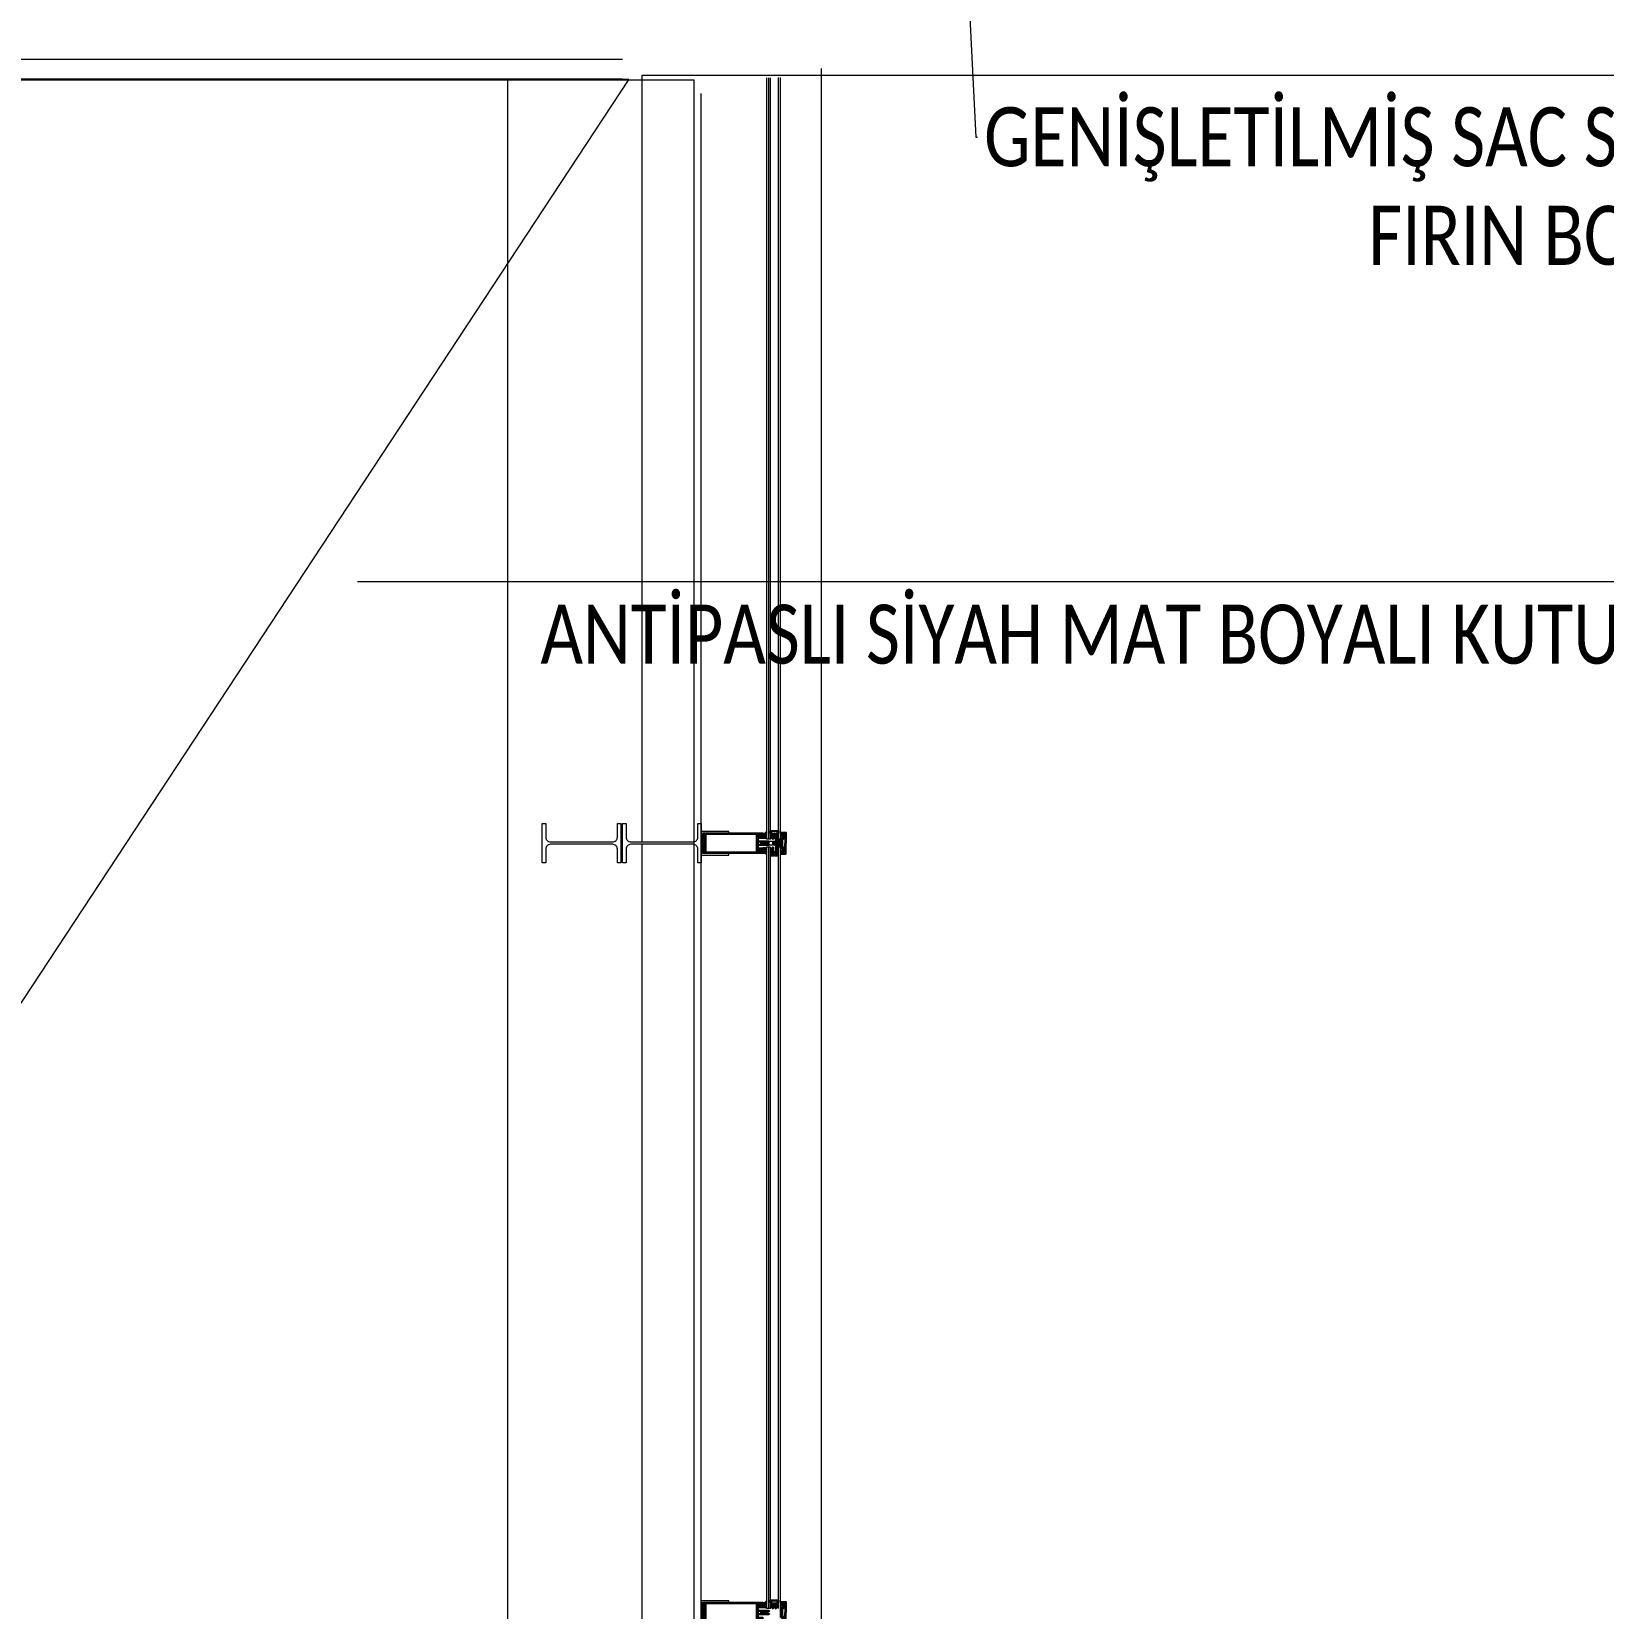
# Model space of a CAD drawing. Header units: millimetres. Extents: x -24 to 530668, y -246875 to -2983.
# Drawn here: x 264637.1 to 265035.9, y -110975.8 to -110575.6 of the extents above; entities that cross this region are included whole.
import ezdxf
from ezdxf import colors
from ezdxf.entities.mleader import LeaderData, LeaderLine
from ezdxf.enums import TextEntityAlignment as Align
from ezdxf.math import Vec2, Vec3

# ---------------------------------------------------------------- set-up
doc = ezdxf.new("R2010")
doc.units = ezdxf.units.MM
doc.layers.get('0').update_dxf_attribs({"lineweight": 20})
for name, color, linetype, lineweight in [('0S-Profile EPDM', 22, 'Continuous', 25), ('0S-Shading EPDM', 25, 'Continuous', 13), ('KP', 167, 'Continuous', 30), ('t_tarama', 253, 'Continuous', 5)]:
    doc.layers.add(name, color=color, linetype=linetype, lineweight=lineweight)
doc.layers.add('a_window_metal_aluminium_section', color=2, linetype='Continuous')
doc.layers.add('yazı', color=11, linetype='Continuous')
doc.styles.add('arial', font='arial.ttf')
doc.styles.add('text2', font='calibri.ttf', dxfattribs={"width": 0.8})
doc.styles.add('txt_tur_1', font='arial.ttf', dxfattribs={"height": 1.5})
doc.styles.add('X_S_COL_01$0$arial', font='arial.ttf')

# ---------------------------------------------------------------- blocks, each defined once
blk = doc.blocks.new('dgriya')
at = {"layer": 'a_window_metal_aluminium_section', "extrusion": (0, 0, -1)}
for p, q in [((-161.7, 4.5), (-161.2, 5)), ((-161.7, 3.5), (-161.7, 4.5)), ((-160.7, 2.5), (-161.7, 3.5)), ((-161.2, 5), (-134.2, 5)), ((-159.8, 2.5), (-160.7, 2.5)), ((-159.5, 2), (-159.8, 2.5)), ((-158.3, 2), (-159.5, 2)), ((-158, 2.5), (-158.3, 2)), ((-157.7, 2), (-158, 2.5)), ((-156.5, 2), (-157.7, 2)), ((-156.2, 2.5), (-156.5, 2)), ((-155.9, 2), (-156.2, 2.5)), ((-154.7, 2), (-155.9, 2)), ((-154.4, 2.5), (-154.7, 2)), ((-154.1, 2), (-154.4, 2.5)), ((-152.9, 2), (-154.1, 2)), ((-152.6, 2.5), (-152.9, 2)), ((-152.3, 2), (-152.6, 2.5)), ((-151.1, 2), (-152.3, 2)), ((-150.8, 2.5), (-151.1, 2)), ((-150.5, 2), (-150.8, 2.5)), ((-149.3, 2), (-150.5, 2)), ((-149, 2.5), (-149.3, 2)), ((-148.7, 2), (-149, 2.5)), ((-147.5, 2), (-148.7, 2)), ((-147.2, 2.5), (-147.5, 2)), ((-146.9, 2), (-147.2, 2.5)), ((-145.8, 2), (-146.9, 2)), ((-145.8, 14.4), (-144.9, 15.3)), ((-145.8, 13.1), (-145.8, 14.4)), ((-145.3, 12.6), (-145.8, 13.1)), ((-143.9, 0.9), (-145.8, 2)), ((-145.7, 23.1), (-145.7, 25)), ((-145.7, 25), (2.8, 25)), ((-144.9, 22.3), (-145.7, 23.1)), ((-133.2, 12.6), (-145.3, 12.6)), ((-144.3, 22.3), (-144.9, 22.3)), ((-144.9, 15.3), (-144.3, 15.3)), ((-141.6, 23.5), (-144.3, 23.5)), ((-144.3, 23.5), (-144.3, 22.3)), ((-144.3, 15.3), (-144.3, 14.1)), ((-144.3, 14.1), (-141.6, 14.1)), ((-143.4, 0), (-143.9, 0.9)), ((-143.9, -0.9), (-143.4, 0)), ((-141.6, 19), (-141.6, 23.5)), ((-141.4, 18.8), (-141.6, 19)), ((-141.6, 18.5), (-141.4, 18.8)), ((-141.6, 14.1), (-141.6, 18.5)), ((-134.2, 5), (-133.2, 5.3)), ((-132.7, 12.1), (-133.2, 12.6)), ((-133.2, 5.3), (-132.7, 6.5)), ((-132.7, 6.5), (-132.7, 12.1)), ((2.8, 25), (3.8, 24.6)), ((3.8, 24.6), (4.3, 23.7)), ((4.3, 23.7), (4.3, -23.5)), ((-161.7, -3.7), (-160.7, -2.5)), ((-161.7, -4.5), (-161.7, -3.7)), ((-161.2, -5), (-161.7, -4.5)), ((-134.2, -5), (-161.2, -5)), ((-160.7, -2.5), (-160.4, -2)), ((-160.4, -2), (-159.2, -2)), ((-159.2, -2), (-158.9, -2.5)), ((-158.9, -2.5), (-158.6, -2)), ((-158.6, -2), (-157.4, -2)), ((-157.4, -2), (-157.1, -2.5)), ((-157.1, -2.5), (-156.8, -2)), ((-156.8, -2), (-155.6, -2)), ((-155.6, -2), (-155.3, -2.5)), ((-155.3, -2.5), (-155, -2)), ((-155, -2), (-153.8, -2)), ((-153.8, -2), (-153.5, -2.5)), ((-153.5, -2.5), (-153.2, -2)), ((-153.2, -2), (-152, -2)), ((-152, -2), (-151.7, -2.5)), ((-151.7, -2.5), (-151.4, -2)), ((-151.4, -2), (-150.2, -2)), ((-150.2, -2), (-149.9, -2.5)), ((-149.9, -2.5), (-149.6, -2)), ((-149.6, -2), (-148.4, -2)), ((-148.4, -2), (-148.1, -2.5)), ((-148.1, -2.5), (-147.8, -2)), ((-147.8, -2), (-145.8, -2)), ((-145.8, -2), (-143.9, -0.9)), ((-145.8, -13.1), (-145.3, -12.6)), ((-145.8, -14.4), (-145.8, -13.1)), ((-145.8, -13.1), (-145.8, -13.1)), ((-144.9, -15.3), (-145.8, -14.4)), ((-145.7, -23.1), (-144.9, -22.3)), ((-145.7, -25), (-145.7, -23.1)), ((2.8, -25), (-145.7, -25)), ((-145.3, -12.6), (-133.2, -12.6)), ((-144.3, -15.3), (-144.9, -15.3)), ((-144.9, -22.3), (-144.3, -22.3)), ((-141.6, -14.1), (-144.3, -14.1)), ((-144.3, -14.1), (-144.3, -15.3)), ((-144.3, -22.3), (-144.3, -23.5)), ((-144.3, -23.5), (-141.6, -23.5)), ((-141.6, -18.5), (-141.6, -14.1)), ((-141.4, -18.8), (-141.6, -18.5)), ((-141.6, -19), (-141.4, -18.8)), ((-141.6, -23.5), (-141.6, -19)), ((-133, -5.6), (-134.2, -5)), ((-133.2, -12.6), (-132.7, -12.1)), ((-132.7, -6.5), (-133, -5.6)), ((-132.7, -12.1), (-132.7, -6.5)), ((3.9, -24.6), (2.8, -25)), ((4.3, -23.5), (3.9, -24.6))]:
    blk.add_line(p, q, dxfattribs=at)
at = {"layer": 'a_window_metal_aluminium_section'}
for p, q in [((-130.4, 22.9), (-130.4, -22.9)), ((0, 22.9), (-130.4, 22.9)), ((-130.4, 22.9), (-130.4, 22.9)), ((0, -22.9), (0, 22.9)), ((-130.4, -22.9), (0, -22.9))]:
    blk.add_line(p, q, dxfattribs=at)
for points in [[(-192.4, 27), (-204.4, 27), (-204.4, 0)], [(-192.4, 25), (-202.4, 25), (-202.4, 0)], [(-192.4, 25), (-192.4, 27)], [(-192.4, -27), (-204.4, -27), (-204.4, 0)], [(-192.4, -25), (-202.4, -25), (-202.4, 0)], [(-192.4, -25), (-192.4, -27)]]:
    blk.add_lwpolyline(points, dxfattribs=at)
for points in [[(-191.5, 23.5), (-191.5, 20.3), (-192.3, 19.5), (-192.9, 19.5), (-192.9, 20.7), (-194.5, 20.7), (-194.7, 20.7), (-194.9, 20.6), (-195.1, 20.5), (-195.2, 20.4), (-195.4, 20.3), (-195.5, 20.1), (-195.5, 19.9), (-195.5, 19.7), (-195.5, 11.3), (-192.9, 11.3), (-192.9, 12.5), (-192.3, 12.5), (-191.5, 11.7), (-191.5, -11.7), (-192.3, -12.5), (-192.9, -12.5), (-192.9, -11.3), (-195.5, -11.3), (-195.5, -19.7), (-195.5, -19.9), (-195.5, -20.1), (-195.4, -20.3), (-195.2, -20.4), (-195.1, -20.5), (-194.9, -20.6), (-194.7, -20.7), (-194.5, -20.7), (-192.9, -20.7), (-192.9, -19.5), (-192.3, -19.5), (-191.5, -20.3), (-191.5, -23.5), (-195.3, -22.5), (-195.4, -22.5), (-195.5, -22.5), (-195.6, -22.5), (-195.7, -22.5), (-195.8, -22.6), (-195.9, -22.7), (-196, -22.8), (-196, -22.9), (-196, -23), (-196.1, -23.1), (-196.1, -23.2), (-196.2, -23.3), (-196.3, -23.4), (-196.4, -23.4), (-196.5, -23.5), (-196.6, -23.5), (-196.7, -23.5), (-196.8, -23.4), (-197, -23.4), (-197.1, -23.3), (-197.2, -23.2), (-197.4, -23.1), (-197.5, -23), (-197.6, -23), (-197.7, -22.9), (-197.8, -22.9), (-197.9, -22.8), (-198, -22.8), (-198.1, -22.7), (-198.3, -22.7), (-198.4, -22.6), (-198.5, -22.6), (-198.6, -22.5), (-198.7, -22.5), (-198.9, -22.4), (-199, -22.3), (-199.1, -22.3), (-199.2, -22.2), (-199.3, -22.2), (-199.4, -22.1), (-199.5, -22.1), (-199.6, -22), (-199.8, -21.9), (-199.9, -21.9), (-200, -21.9), (-200.2, -21.8), (-200.3, -21.7), (-200.5, -21.7), (-200.6, -21.7), (-200.7, -21.6), (-200.8, -21.6), (-200.9, -21.5), (-201, -21.5), (-201.1, -21.5), (-201.2, -21.4), (-201.3, -21.3), (-201.4, -21.2), (-201.4, -21), (-201.4, -20.8), (-201.3, -20.7), (-201.2, -20.6), (-201.1, -20.5), (-200.9, -20.5), (-198, -20.5), (-197.9, -20.5), (-197.7, -20.4), (-197.6, -20.2), (-197.5, -20), (-197.5, -10.8), (-197.5, -10.6), (-197.5, -10.4), (-197.4, -10.2), (-197.2, -10.1), (-197.1, -10), (-196.9, -9.9), (-196.7, -9.8), (-196.5, -9.8), (-195.5, -9.8), (-195.3, -9.8), (-195.2, -9.7), (-195, -9.6), (-194.8, -9.5), (-194.7, -9.4), (-194.6, -9.2), (-194.6, -9), (-194.5, -8.8), (-194.5, -0.3), (-194.4, -0.2), (-194.3, 0), (-194.4, 0.2), (-194.5, 0.2), (-194.5, 8.8), (-194.6, 9), (-194.6, 9.2), (-194.7, 9.4), (-194.8, 9.5), (-195, 9.6), (-195.2, 9.7), (-195.3, 9.8), (-195.5, 9.8), (-196.5, 9.8), (-196.7, 9.8), (-196.9, 9.9), (-197.1, 10), (-197.2, 10.1), (-197.4, 10.2), (-197.5, 10.4), (-197.5, 10.6), (-197.5, 10.8), (-197.5, 20), (-197.6, 20.2), (-197.7, 20.4), (-197.9, 20.5), (-198, 20.5), (-200.9, 20.5), (-201.1, 20.5), (-201.2, 20.6), (-201.3, 20.7), (-201.4, 20.8), (-201.4, 21), (-201.4, 21.2), (-201.3, 21.3), (-201.2, 21.4), (-201.1, 21.5), (-201, 21.5), (-200.8, 21.6), (-200.7, 21.6), (-200.6, 21.7), (-200.5, 21.7), (-200.3, 21.7), (-200.2, 21.8), (-200.1, 21.8), (-200, 21.9), (-199.9, 21.9), (-199.8, 21.9), (-199.7, 22), (-199.6, 22), (-199.4, 22.1), (-199.2, 22.2), (-199, 22.3), (-198.9, 22.4), (-198.8, 22.4), (-198.6, 22.5), (-198.5, 22.6), (-198.4, 22.6), (-198.3, 22.7), (-198.1, 22.7), (-198, 22.8), (-197.9, 22.8), (-197.8, 22.9), (-197.6, 23), (-197.5, 23), (-197.4, 23.1), (-197.3, 23.2), (-197.2, 23.2), (-197.1, 23.3), (-197, 23.3), (-197, 23.4), (-196.8, 23.4), (-196.7, 23.5), (-196.6, 23.5), (-196.5, 23.4), (-196.3, 23.4), (-196.2, 23.3), (-196.1, 23.2), (-196.1, 23.1), (-196, 23), (-196, 22.9), (-196, 22.8), (-195.9, 22.7), (-195.8, 22.6), (-195.7, 22.5), (-195.5, 22.5), (-195.4, 22.5), (-195.3, 22.5), (-191.5, 23.5)], [(-133.2, -3.2), (-132.7, -2.7), (-132.7, 2.7), (-133.2, 3.2), (-140.6, 3.2), (-141.1, 2.7), (-141.1, -2.7), (-140.6, -3.2), (-133.2, -3.2)], [(-138.4, 14.1), (-132.7, 14.1), (-132.7, 18.5), (-132.5, 18.8), (-132.7, 19), (-132.7, 23.5), (-138.4, 23.5), (-138.4, 22.3), (-139, 22.3), (-139.6, 23), (-140.2, 23.1), (-140.5, 22.6), (-140.3, 22.2), (-139.3, 21.2), (-139, 20.5), (-139, 17.1), (-139.3, 16.4), (-140.3, 15.4), (-140.5, 15), (-140.2, 14.5), (-139.6, 14.7), (-139, 15.3), (-138.4, 15.3), (-138.4, 14.1)], [(-138.4, -23.5), (-132.7, -23.5), (-132.7, -19), (-132.5, -18.8), (-132.7, -18.5), (-132.7, -14.1), (-138.4, -14.1), (-138.4, -15.3), (-139, -15.3), (-139.6, -14.7), (-140.2, -14.5), (-140.5, -15), (-140.3, -15.3), (-139.3, -16.4), (-139, -17.1), (-139, -20.5), (-139.3, -21.2), (-140.3, -22.2), (-140.5, -22.6), (-140.2, -23.1), (-139.6, -23), (-139, -22.3), (-138.4, -22.3), (-138.4, -23.5)]]:
    blk.add_lwpolyline(points, close=True, dxfattribs=at)
blk = doc.blocks.new('Gasket 244947')
at = {"layer": '0S-Shading EPDM'}
h = blk.add_hatch(dxfattribs=at)
h.set_pattern_fill('ANSI37', color=256, scale=0.625, angle=90, style=0)
h.paths.add_polyline_path([(7.8, 0), (4.57, 0), (4.1, 0.5), (4.1, 1.58), (4.57, 2), (7.83, 2), (8.3, 1.58), (8.3, 0.5)], flags=16)
h.paths.add_polyline_path([(7.4, -4.5), (5, -4.5), (4, -3.5), (4, -2.5), (5, -1.5), (7.4, -1.5), (8.4, -2.5), (8.4, -3.5)], flags=16)
h.paths.add_polyline_path([(0.91, -7.87), (2.9, -7.87), (3.99, -7.9), (5.07, -8.01), (6.14, -8.2), (7.19, -8.45), (8.3, -8.65), (9.42, -8.78), (12.23, -8.8), (12.9, -8.4), (12.91, -8.21), (12.46, -7.82), (11.61, -7.83), (10.44, -7.8), (9.24, -7.74), (8.44, -7.65), (8.12, -7.41), (8.1, -7.23), (8.45, -6.86), (11.4, -7.01), (12.4, -6.05), (12.4, 0), (10.39, 0), (9.83, -0.15), (9.49, 0.08), (9.49, 1.7), (9.96, 1.98), (10.11, 2.19), (10, 2.47), (8.62, 3.61), (7.17, 3.1), (5.24, 3.1), (3.78, 3.61), (2.4, 2.47), (2.29, 2.19), (2.44, 1.98), (2.91, 1.7), (2.91, 0.08), (2.57, -0.15), (2.02, 0), (0, 0), (0, -5.98), (-0.26, -6.64), (-0.75, -7.11), (-1.28, -7.54), (-1.86, -7.9), (-2.46, -8.21), (-3.01, -8.46), (-3.07, -8.63), (-3.01, -8.79), (-2.85, -8.87), (-1.55, -8.62), (0.07, -8.05)])
at = {"layer": '0S-Profile EPDM'}
blk.add_lwpolyline([(0.91, -7.87), (2.9, -7.87), (3.99, -7.9), (5.07, -8.01), (6.14, -8.2), (7.19, -8.45), (8.3, -8.65), (9.42, -8.78), (12.23, -8.8), (12.9, -8.4), (12.91, -8.21), (12.46, -7.82), (11.61, -7.83), (10.44, -7.8), (9.24, -7.74), (8.44, -7.65), (8.12, -7.41), (8.1, -7.23), (8.45, -6.86), (11.4, -7.01), (12.4, -6.05), (12.4, 0), (10.39, 0), (9.83, -0.15), (9.49, 0.08), (9.49, 1.7), (9.96, 1.98), (10.11, 2.19), (10, 2.47), (8.62, 3.61), (7.17, 3.1), (5.24, 3.1), (3.78, 3.61), (2.4, 2.47), (2.29, 2.19), (2.44, 1.98), (2.91, 1.7), (2.91, 0.08), (2.57, -0.15), (2.02, 0), (0, 0), (0, -5.98), (-0.26, -6.64), (-0.75, -7.11), (-1.28, -7.54), (-1.86, -7.9), (-2.46, -8.21), (-3.01, -8.46), (-3.07, -8.63), (-3.01, -8.79), (-2.85, -8.87), (-1.55, -8.62), (0.07, -8.05), (0.91, -7.87)], close=True, dxfattribs=at)
at = {"layer": '0S-Profile EPDM', "extrusion": (0, 0, -1)}
for points in [[(-7.8, 0), (-4.57, 0), (-4.1, 0.5), (-4.1, 1.58), (-4.57, 2), (-7.83, 2), (-8.3, 1.58), (-8.3, 0.5), (-7.8, 0)], [(-7.4, -4.5), (-5, -4.5), (-4, -3.5), (-4, -2.5), (-5, -1.5), (-7.4, -1.5), (-8.4, -2.5), (-8.4, -3.5), (-7.4, -4.5)]]:
    blk.add_lwpolyline(points, close=True, dxfattribs=at)
blk = doc.blocks.new('_244947')
at = {"layer": '0S-Profile EPDM'}
blk.add_blockref('Gasket 244947', (0, 0), dxfattribs=at)
blk = doc.blocks.new('326320')
at = {"layer": '0S-Profile EPDM'}
for points in [[(8.4, 13.6), (8.4, 17.7), (6.8, 19.3), (4.6, 19.3), (4.5, 19.2), (4.4, 19.3), (3.3, 19.3), (3.3, 19.2), (3.2, 19.3), (2.2, 19.3), (2.1, 19.2), (2, 19.3), (0, 19.3), (0, 15.8), (0.1, 15.7), (0, 15.6), (0, 14.8), (0.1, 14.7), (0, 14.6), (0, 13.8), (0.1, 13.7), (0, 13.6), (0, 12.8), (0.1, 12.7), (0, 12.6), (0, 11.8), (0.1, 11.7), (0, 11.6), (0, 10.4), (1.2, 9.9), (1.2, 9.4), (0, 8.9), (0, 7.7), (0.1, 7.6), (0, 7.6), (0, 6.7), (0.1, 6.6), (0, 6.6), (0, 5.7), (0.1, 5.6), (0, 5.6), (0, 4.7), (0.1, 4.6), (0, 4.6), (0, 3.7), (0.1, 3.6), (0, 3.5), (0, 0), (2, 0), (2.1, 0.1), (2.2, 0), (3.2, 0), (3.3, 0.1), (3.3, 0), (4.4, 0), (4.5, 0.1), (4.6, 0), (6.8, 0), (8.4, 1.6), (8.4, 5.7), (20.8, 5.7), (20.8, 6.3), (20.3, 6.8), (9.1, 6.8), (8.6, 7.3), (8.6, 12), (9.1, 12.5), (20.3, 12.5), (20.8, 13), (20.8, 13.6)], [(7, 16.8), (7, 2.5), (6, 1.5), (1.4, 1.5), (1.4, 17.8), (6, 17.8), (7, 16.9)]]:
    blk.add_lwpolyline(points, close=True, dxfattribs=at)
blk = doc.blocks.new('Gasket 242524')
at = {"layer": '0S-Shading EPDM'}
h = blk.add_hatch(dxfattribs=at)
h.set_pattern_fill('ANSI37', color=256, scale=0.625, angle=90, style=0)
h.paths.add_polyline_path([(-2.737134, 5.300517), (-2.87946, 5.056922), (-3.000123, 4.801901), (-3.098214, 4.537377), (-3.172994, 4.265342), (-3.223901, 3.987847), (-3.250549, 3.706982), (-3.252739, 3.424864), (-3.230453, 3.14362), (-3.18386, 2.865368), (-3.113311, 2.592205), (-3.019338, 2.32619), (-2.902648, 2.069327), (-2.76412, 1.823552), (-2.6048, 1.590717), (-2.556662, 1.520493), (-2.514672, 1.446428), (-2.479134, 1.36906), (-2.450306, 1.288949), (-2.428397, 1.206677), (-2.413566, 1.122839), (-2.405919, 1.038044), (-2.405514, 0.952905), (-2.412352, 0.86804), (-2.426384, 0.784065), (-2.447508, 0.701588), (-2.475572, 0.621206), (-2.510371, 0.543503), (-2.551654, 0.469042), (-2.599121, 0.398362), (-2.652428, 0.331976), (-2.711189, 0.270365), (-2.774978, 0.213975), (-2.843332, 0.163216), (-2.915756, 0.118456), (-2.991725, 0.080018), (-3.070688, 0.048182), (-3.152073, 0.023177), (-3.235291, 0.005187), (-3.319736, -0.00566), (-3.404799, -0.009285), (-4.813239, -0.009285), (-4.890818, -0.012298), (-4.96793, -0.021322), (-5.04411, -0.0363), (-5.118898, -0.057143), (-5.191843, -0.083726), (-8.888317, -1.595786), (-8.966648, -1.631845), (-9.041582, -1.674518), (-9.11256, -1.723489), (-9.179056, -1.778392), (-9.240574, -1.83882), (-9.296658, -1.904323), (-9.34689, -1.974415), (-9.390896, -2.048574), (-9.42835, -2.126248), (-9.458972, -2.20686), (-9.482536, -2.289811), (-9.498866, -2.374483), (-9.50784, -2.460247), (-9.509392, -2.546466), (-9.50351, -2.632498), (-9.490239, -2.717703), (-9.469675, -2.801448), (-9.441974, -2.88311), (-9.40734, -2.962082), (-9.366031, -3.037776), (-9.318354, -3.10963), (-9.264664, -3.17711), (-9.205361, -3.239713), (-9.140884, -3.296974), (-9.071714, -3.348467), (-8.998365, -3.393809), (-8.921382, -3.432664), (-8.841338, -3.464742), (-8.758827, -3.489805), (-5.875279, -4.103828), (-2.950409, -4.473981), (-0.004806, -4.597656), (2.940798, -4.473985), (5.865668, -4.103838), (8.749217, -3.489819), (8.831728, -3.464756), (8.911773, -3.432678), (8.988756, -3.393823), (9.062106, -3.34848), (9.131277, -3.296986), (9.195754, -3.239725), (9.255058, -3.177121), (9.308748, -3.109641), (9.356425, -3.037787), (9.397735, -2.962092), (9.432369, -2.88312), (9.460071, -2.801457), (9.480634, -2.717711), (9.493906, -2.632505), (9.499788, -2.546473), (9.498236, -2.460254), (9.489261, -2.374489), (9.472932, -2.289816), (9.449368, -2.206865), (9.418745, -2.126252), (9.381291, -2.048577), (9.337284, -1.974418), (9.287052, -1.904326), (9.230968, -1.838822), (9.169449, -1.778393), (9.102953, -1.72349), (9.031974, -1.674519), (8.95704, -1.631845), (8.878708, -1.595786), (5.182234, -0.083726), (5.109288, -0.057143), (5.034501, -0.0363), (4.958321, -0.021322), (4.881209, -0.012298), (4.80363, -0.009285), (3.39519, -0.009285), (3.310127, -0.00566), (3.225681, 0.005187), (3.142464, 0.023177), (3.061079, 0.048182), (2.982116, 0.080018), (2.906147, 0.118456), (2.833723, 0.163216), (2.765369, 0.213975), (2.70158, 0.270365), (2.642819, 0.331976), (2.589512, 0.398362), (2.542045, 0.469042), (2.500762, 0.543503), (2.465963, 0.621206), (2.437899, 0.701588), (2.416775, 0.784065), (2.402743, 0.86804), (2.395905, 0.952905), (2.39631, 1.038044), (2.403957, 1.122839), (2.418788, 1.206677), (2.440697, 1.288949), (2.469525, 1.36906), (2.505063, 1.446428), (2.547053, 1.520493), (2.595191, 1.590717), (2.754511, 1.823552), (2.893039, 2.069327), (3.009729, 2.32619), (3.103702, 2.592205), (3.174251, 2.865368), (3.220844, 3.14362), (3.24313, 3.424864), (3.24094, 3.706982), (3.214292, 3.987847), (3.163385, 4.265342), (3.088605, 4.537377), (2.990514, 4.801901), (2.869851, 5.056922), (2.727525, 5.300517), (2.56461, 5.530851), (2.382333, 5.746188), (2.182067, 5.944906), (1.965322, 6.125506), (1.73373, 6.286629), (1.489038, 6.427059), (1.233088, 6.545739), (0.967811, 6.641774), (0.695204, 6.714442), (0.417322, 6.763193), (0.136258, 6.78766), (-0.145868, 6.78766), (-0.426931, 6.763193), (-0.704813, 6.714442), (-0.97742, 6.641774), (-1.242697, 6.545739), (-1.498647, 6.427059), (-1.743339, 6.286629), (-1.974931, 6.125506), (-2.191676, 5.944906), (-2.391942, 5.746188), (-2.574219, 5.530851)])
at = {"layer": '0S-Profile EPDM'}
blk.add_lwpolyline([(-2.737134, 5.300517), (-2.87946, 5.056922), (-3.000123, 4.801901), (-3.098214, 4.537377), (-3.172994, 4.265342), (-3.223901, 3.987847), (-3.250549, 3.706982), (-3.252739, 3.424864), (-3.230453, 3.14362), (-3.18386, 2.865368), (-3.113311, 2.592205), (-3.019338, 2.32619), (-2.902648, 2.069327), (-2.76412, 1.823552), (-2.6048, 1.590717), (-2.556662, 1.520493), (-2.514672, 1.446428), (-2.479134, 1.36906), (-2.450306, 1.288949), (-2.428397, 1.206677), (-2.413566, 1.122839), (-2.405919, 1.038044), (-2.405514, 0.952905), (-2.412352, 0.86804), (-2.426384, 0.784065), (-2.447508, 0.701588), (-2.475572, 0.621206), (-2.510371, 0.543503), (-2.551654, 0.469042), (-2.599121, 0.398362), (-2.652428, 0.331976), (-2.711189, 0.270365), (-2.774978, 0.213975), (-2.843332, 0.163216), (-2.915756, 0.118456), (-2.991725, 0.080018), (-3.070688, 0.048182), (-3.152073, 0.023177), (-3.235291, 0.005187), (-3.319736, -0.00566), (-3.404799, -0.009285), (-4.813239, -0.009285), (-4.890818, -0.012298), (-4.96793, -0.021322), (-5.04411, -0.0363), (-5.118898, -0.057143), (-5.191843, -0.083726), (-8.888317, -1.595786), (-8.966648, -1.631845), (-9.041582, -1.674518), (-9.11256, -1.723489), (-9.179056, -1.778392), (-9.240574, -1.83882), (-9.296658, -1.904323), (-9.34689, -1.974415), (-9.390896, -2.048574), (-9.42835, -2.126248), (-9.458972, -2.20686), (-9.482536, -2.289811), (-9.498866, -2.374483), (-9.50784, -2.460247), (-9.509392, -2.546466), (-9.50351, -2.632498), (-9.490239, -2.717703), (-9.469675, -2.801448), (-9.441974, -2.88311), (-9.40734, -2.962082), (-9.366031, -3.037776), (-9.318354, -3.10963), (-9.264664, -3.17711), (-9.205361, -3.239713), (-9.140884, -3.296974), (-9.071714, -3.348467), (-8.998365, -3.393809), (-8.921382, -3.432664), (-8.841338, -3.464742), (-8.758827, -3.489805), (-5.875279, -4.103828), (-2.950409, -4.473981), (-0.004806, -4.597656), (2.940798, -4.473985), (5.865668, -4.103838), (8.749217, -3.489819), (8.831728, -3.464756), (8.911773, -3.432678), (8.988756, -3.393823), (9.062106, -3.34848), (9.131277, -3.296986), (9.195754, -3.239725), (9.255058, -3.177121), (9.308748, -3.109641), (9.356425, -3.037787), (9.397735, -2.962092), (9.432369, -2.88312), (9.460071, -2.801457), (9.480634, -2.717711), (9.493906, -2.632505), (9.499788, -2.546473), (9.498236, -2.460254), (9.489261, -2.374489), (9.472932, -2.289816), (9.449368, -2.206865), (9.418745, -2.126252), (9.381291, -2.048577), (9.337284, -1.974418), (9.287052, -1.904326), (9.230968, -1.838822), (9.169449, -1.778393), (9.102953, -1.72349), (9.031974, -1.674519), (8.95704, -1.631845), (8.878708, -1.595786), (5.182234, -0.083726), (5.109288, -0.057143), (5.034501, -0.0363), (4.958321, -0.021322), (4.881209, -0.012298), (4.80363, -0.009285), (3.39519, -0.009285), (3.310127, -0.00566), (3.225681, 0.005187), (3.142464, 0.023177), (3.061079, 0.048182), (2.982116, 0.080018), (2.906147, 0.118456), (2.833723, 0.163216), (2.765369, 0.213975), (2.70158, 0.270365), (2.642819, 0.331976), (2.589512, 0.398362), (2.542045, 0.469042), (2.500762, 0.543503), (2.465963, 0.621206), (2.437899, 0.701588), (2.416775, 0.784065), (2.402743, 0.86804), (2.395905, 0.952905), (2.39631, 1.038044), (2.403957, 1.122839), (2.418788, 1.206677), (2.440697, 1.288949), (2.469525, 1.36906), (2.505063, 1.446428), (2.547053, 1.520493), (2.595191, 1.590717), (2.754511, 1.823552), (2.893039, 2.069327), (3.009729, 2.32619), (3.103702, 2.592205), (3.174251, 2.865368), (3.220844, 3.14362), (3.24313, 3.424864), (3.24094, 3.706982), (3.214292, 3.987847), (3.163385, 4.265342), (3.088605, 4.537377), (2.990514, 4.801901), (2.869851, 5.056922), (2.727525, 5.300517), (2.56461, 5.530851), (2.382333, 5.746188), (2.182067, 5.944906), (1.965322, 6.125506), (1.73373, 6.286629), (1.489038, 6.427059), (1.233088, 6.545739), (0.967811, 6.641774), (0.695204, 6.714442), (0.417322, 6.763193), (0.136258, 6.78766), (-0.145868, 6.78766), (-0.426931, 6.763193), (-0.704813, 6.714442), (-0.97742, 6.641774), (-1.242697, 6.545739), (-1.498647, 6.427059), (-1.743339, 6.286629), (-1.974931, 6.125506), (-2.191676, 5.944906), (-2.391942, 5.746188), (-2.574219, 5.530851), (-2.737134, 5.300517)], close=True, dxfattribs=at)
blk = doc.blocks.new('_242524')
at = {"layer": '0S-Profile EPDM'}
blk.add_blockref('Gasket 242524', (0, 0), dxfattribs=at)
blk = doc.blocks.new('COLUMN-GZL6')
at = {"color": 0, "linetype": 'ByBlock', "lineweight": -2}
blk.add_lwpolyline([(50, 0), (50, -9), (15, -9, 0.414214), (3, -21), (3, -179, 0.414214), (15, -191), (50, -191), (50, -200), (-50, -200), (-50, -191), (-15, -191, 0.414214), (-3, -179), (-3, -21, 0.414214), (-15, -9), (-50, -9), (-50, 0)], format="xyb", close=True, dxfattribs=at)
at = {"style": 'arial', "flags": 9}
for tag in ['DATA', 'PROMPTS']:
    blk.add_attdef(tag, (0, 0), '', height=3, dxfattribs=at)
blk = doc.blocks.new('X_S_COL_01$0$COLUMN-GZL6')
at = {"color": 0, "linetype": 'ByBlock', "lineweight": -2}
blk.add_lwpolyline([(50, 0), (50, -9), (15, -9, 0.414214), (3, -21), (3, -179, 0.414214), (15, -191), (50, -191), (50, -200), (-50, -200), (-50, -191), (-15, -191, 0.414214), (-3, -179), (-3, -21, 0.414214), (-15, -9), (-50, -9), (-50, 0)], format="xyb", close=True, dxfattribs=at)
at = {"style": 'X_S_COL_01$0$arial', "flags": 9}
for tag in ['DATA', 'PROMPTS']:
    blk.add_attdef(tag, (0, 0), '', height=3, dxfattribs=at)
blk = doc.blocks.new('SKDF')
at = {"layer": 't_tarama'}
for p, q in [((259408.9, -111752.04, -211.08), (259408.9, -110772, -211.08)), ((258981.94, -110774.68, -0.01), (259360.06, -110774.68, -0.01)), ((259360.06, -110774.68, -0.01), (258981.94, -111349.22, -0.01)), ((259363.45, -110773.63, -0.01), (259646.91, -110773.63, -0.01)), ((259394.97, -110774.37, -0.01), (259394.97, -110967.5, -0.01)), ((259395.47, -110774.37, -0.01), (259395.47, -110967.5, -0.01)), ((259395.97, -110967.5, -0.01), (259395.97, -110774.37, -0.01)), ((259397.97, -110774.27, -0.01), (259397.97, -110967.52, -0.01)), ((259398.57, -110967.52, -0.01), (259398.57, -110774.27, -0.01)), ((259395.97, -110967.52, -0.01), (259394.97, -110967.52, -0.01)), ((259398.57, -110967.53, -0.01), (259397.97, -110967.53, -0.01)), ((259398.57, -110967.53, -0.01), (259397.97, -110967.53, -0.01)), ((259394.97, -110969.57, -0.01), (259394.97, -111162.7, -0.01)), ((259395.97, -110969.57, -0.01), (259394.97, -110969.57, -0.01)), ((259395.47, -110969.57, -0.01), (259395.47, -111162.7, -0.01)), ((259395.97, -111162.7, -0.01), (259395.97, -110969.57, -0.01)), ((259397.97, -110969.47, -0.01), (259397.97, -111162.72, -0.01)), ((259398.57, -110969.55, -0.01), (259397.97, -110969.55, -0.01)), ((259398.57, -111162.72, -0.01), (259398.57, -110969.47, -0.01)), ((259395.97, -111162.72, -0.01), (259394.97, -111162.72, -0.01))]:
    blk.add_line(p, q, dxfattribs=at)
at = {"layer": 't_tarama', "elevation": -0.01}
for points in [[(259358.45, -110769.68), (258981.94, -110769.68)], [(259358.45, -110774.68), (258981.94, -110774.68)], [(258981.94, -110774.81), (259376.56, -110774.81), (259376.56, -111617.36), (258981.94, -111617.36)], [(259329.26, -110774.68), (259329.26, -111617.36)], [(259363.45, -110968.23), (259363.45, -110773.63)], [(259378.45, -111744.35), (259378.45, -110778.33)], [(259363.45, -111358.65), (259363.45, -110968.83)]]:
    blk.add_lwpolyline(points, dxfattribs=at)
for points in [[(259385.45, -110965.55), (259378.45, -110965.55), (259378.45, -110971.55), (259385.45, -110971.55), (259385.45, -110971.15), (259378.85, -110971.15), (259378.85, -110965.95), (259385.45, -110965.95)], [(259395.56, -110968.42), (259395.47, -110968.41), (259395.29, -110968.4), (259395.11, -110968.4), (259394.93, -110968.4), (259394.79, -110968.41), (259394.73, -110968.43), (259394.61, -110968.5), (259394.58, -110968.54), (259394.61, -110968.58), (259394.73, -110968.65), (259394.79, -110968.67), (259394.93, -110968.68), (259395.11, -110968.69), (259395.29, -110968.68), (259395.47, -110968.67), (259395.56, -110968.66), (259395.66, -110968.54), (259395.56, -110968.42)], [(259395.56, -110968.66), (259395.47, -110968.67), (259395.29, -110968.68), (259395.11, -110968.69), (259394.93, -110968.68), (259394.79, -110968.67), (259394.73, -110968.65), (259394.61, -110968.58), (259394.58, -110968.54), (259394.61, -110968.5), (259394.73, -110968.43), (259394.79, -110968.41), (259394.93, -110968.4), (259395.11, -110968.4), (259395.29, -110968.4), (259395.47, -110968.41), (259395.56, -110968.42), (259395.66, -110968.54), (259395.56, -110968.66)], [(259385.45, -111160.75), (259378.45, -111160.75), (259378.45, -111166.75), (259385.45, -111166.75), (259385.45, -111166.35), (259378.85, -111166.35), (259378.85, -111161.15), (259385.45, -111161.15)]]:
    blk.add_lwpolyline(points, close=True, dxfattribs=at)
at = {"layer": 't_tarama', "extrusion": (0, 0, -1), "elevation": 0.01}
blk.add_lwpolyline([(-259395.66, -110968.04), (-259396.28, -110968.04), (-259396.36, -110968.06), (-259396.59, -110968.17), (-259396.62, -110968.17), (-259396.64, -110968.14), (-259396.63, -110968.07), (-259396.64, -110968.05), (-259396.66, -110968.04), (-259397.23, -110968.04), (-259397.33, -110968.14), (-259397.3, -110968.25), (-259397.19, -110968.28), (-259397.19, -110968.2), (-259397.16, -110968.17), (-259396.87, -110968.17), (-259396.8, -110968.2), (-259396.49, -110968.51), (-259396.48, -110968.54), (-259396.49, -110968.58), (-259396.8, -110968.88), (-259396.87, -110968.91), (-259397.16, -110968.91), (-259397.19, -110968.88), (-259397.19, -110968.81), (-259397.3, -110968.84), (-259397.33, -110968.91), (-259397.3, -110969.01), (-259397.23, -110969.04), (-259396.66, -110969.04), (-259396.64, -110969.03), (-259396.63, -110969.01), (-259396.64, -110968.94), (-259396.62, -110968.92), (-259396.59, -110968.91), (-259396.36, -110969.02), (-259396.28, -110969.04), (-259395.66, -110969.04), (-259395.66, -110968.87), (-259395.6, -110968.76), (-259395.47, -110968.74), (-259395.29, -110968.74), (-259395.12, -110968.75), (-259395.04, -110968.75), (-259395.01, -110968.78), (-259394.98, -110968.74), (-259394.94, -110968.74), (-259394.76, -110968.74), (-259394.71, -110968.73), (-259394.65, -110968.71), (-259394.51, -110968.63), (-259394.46, -110968.54), (-259394.51, -110968.46), (-259394.65, -110968.37), (-259394.71, -110968.35), (-259394.76, -110968.35), (-259394.94, -110968.34), (-259394.98, -110968.34), (-259395.01, -110968.31), (-259395.04, -110968.34), (-259395.12, -110968.34), (-259395.29, -110968.34), (-259395.47, -110968.35), (-259395.61, -110968.31), (-259395.66, -110968.22), (-259395.66, -110968.04)], close=True, dxfattribs=at)
at = {"layer": 't_tarama'}
for centre, radius, start, end in [((259396.26, -110967.07, -0.01), 0.675, 64.029, 115.7825), ((259396.26, -110967.07, -0.01), 0.675, 64.029, 115.7825), ((259396.26, -110967.18, -0.01), 0.675, 64.029, 115.7825), ((259396.26, -110967.18, -0.01), 0.675, 64.029, 115.7825), ((259396.26, -110967.29, -0.01), 0.675, 64.029, 115.7825), ((259396.26, -110967.29, -0.01), 0.675, 64.029, 115.7825), ((259396.26, -110967.4, -0.01), 0.675, 64.029, 115.7825), ((259396.26, -110967.4, -0.01), 0.675, 64.029, 115.7825), ((259396.26, -110967.51, -0.01), 0.675, 64.029, 115.7825), ((259396.26, -110967.51, -0.01), 0.675, 64.029, 115.7825), ((259396.26, -110967.62, -0.01), 0.675, 64.029, 115.7825), ((259396.26, -110967.62, -0.01), 0.675, 64.029, 115.7825), ((259396.26, -110967.73, -0.01), 0.675, 64.029, 115.7825), ((259396.26, -110967.73, -0.01), 0.675, 64.029, 115.7825), ((259396.26, -110967.84, -0.01), 0.675, 64.029, 115.7825), ((259396.26, -110967.84, -0.01), 0.675, 64.029, 115.7825), ((259396.26, -110967.95, -0.01), 0.675, 64.029, 115.7825), ((259396.26, -110968.06, -0.01), 0.675, 64.029, 115.7825), ((259397.65, -110967.07, -0.01), 0.675, 62.0848, 115.971), ((259397.65, -110967.07, -0.01), 0.675, 62.0848, 115.971), ((259397.65, -110967.18, -0.01), 0.675, 62.0848, 115.971), ((259397.65, -110967.18, -0.01), 0.675, 62.0848, 115.971), ((259397.65, -110967.29, -0.01), 0.675, 62.0848, 115.971), ((259397.65, -110967.29, -0.01), 0.675, 62.0848, 115.971), ((259397.65, -110967.4, -0.01), 0.675, 62.0848, 115.971), ((259397.65, -110967.4, -0.01), 0.675, 62.0848, 115.971), ((259397.65, -110967.51, -0.01), 0.675, 62.0848, 115.971), ((259397.65, -110967.51, -0.01), 0.675, 62.0848, 115.971), ((259397.65, -110967.62, -0.01), 0.675, 62.0848, 115.971), ((259397.65, -110967.62, -0.01), 0.675, 62.0848, 115.971), ((259397.65, -110967.73, -0.01), 0.675, 62.0848, 115.971), ((259397.65, -110967.73, -0.01), 0.675, 62.0848, 115.971), ((259397.65, -110967.84, -0.01), 0.675, 62.0848, 115.971), ((259397.65, -110967.84, -0.01), 0.675, 62.0848, 115.971), ((259397.65, -110967.95, -0.01), 0.675, 62.0848, 115.971), ((259397.65, -110967.95, -0.01), 0.675, 62.0848, 115.971), ((259397.65, -110968.06, -0.01), 0.675, 62.0848, 115.971), ((259401.94, -110968.53, -0.01), 4.09, 165.8561, 194.1439), ((259401.94, -110968.55, -0.01), 4.09, 165.8561, 194.1439), ((259402.03, -110968.54, -0.01), 4.09, 165.8561, 194.1439), ((259402.03, -110968.55, -0.01), 4.09, 165.8561, 194.1439), ((259402.16, -110968.53, -0.01), 4.09, 165.8561, 194.1439), ((259402.16, -110968.55, -0.01), 4.09, 165.8561, 194.1439), ((259402.27, -110968.53, -0.01), 4.09, 165.8561, 194.1439), ((259402.27, -110968.55, -0.01), 4.09, 165.8561, 194.1439), ((259402.41, -110968.53, -0.01), 4.09, 165.8561, 194.1439), ((259402.41, -110968.55, -0.01), 4.09, 165.8561, 194.1439), ((259402.54, -110968.53, -0.01), 4.09, 165.8561, 194.1439), ((259402.54, -110968.55, -0.01), 4.09, 165.8561, 194.1439), ((259396.26, -110969.02, -0.01), 0.675, 244.2175, 295.971), ((259396.26, -110969.13, -0.01), 0.675, 244.2175, 295.971), ((259396.26, -110969.24, -0.01), 0.675, 244.2175, 295.971), ((259396.26, -110969.24, -0.01), 0.675, 244.2175, 295.971), ((259396.26, -110969.35, -0.01), 0.675, 244.2175, 295.971), ((259396.26, -110969.35, -0.01), 0.675, 244.2175, 295.971), ((259396.26, -110969.46, -0.01), 0.675, 244.2175, 295.971), ((259396.26, -110969.46, -0.01), 0.675, 244.2175, 295.971), ((259396.26, -110969.57, -0.01), 0.675, 244.2175, 295.971), ((259396.26, -110969.57, -0.01), 0.675, 244.2175, 295.971), ((259396.26, -110969.68, -0.01), 0.675, 244.2175, 295.971), ((259396.26, -110969.68, -0.01), 0.675, 244.2175, 295.971), ((259396.26, -110969.8, -0.01), 0.675, 244.2175, 295.971), ((259396.26, -110969.8, -0.01), 0.675, 244.2175, 295.971), ((259396.26, -110969.91, -0.01), 0.675, 244.2175, 295.971), ((259396.26, -110969.91, -0.01), 0.675, 244.2175, 295.971), ((259396.26, -110970.02, -0.01), 0.675, 244.2175, 295.971), ((259396.26, -110970.02, -0.01), 0.675, 244.2175, 295.971), ((259397.65, -110969.02, -0.01), 0.675, 244.029, 297.9152), ((259397.65, -110969.13, -0.01), 0.675, 244.029, 297.9152), ((259397.65, -110969.13, -0.01), 0.675, 244.029, 297.9152), ((259397.65, -110969.24, -0.01), 0.675, 244.029, 297.9152), ((259397.65, -110969.24, -0.01), 0.675, 244.029, 297.9152), ((259397.65, -110969.35, -0.01), 0.675, 244.029, 297.9152), ((259397.65, -110969.35, -0.01), 0.675, 244.029, 297.9152), ((259397.65, -110969.46, -0.01), 0.675, 244.029, 297.9152), ((259397.65, -110969.46, -0.01), 0.675, 244.029, 297.9152), ((259397.65, -110969.57, -0.01), 0.675, 244.029, 297.9152), ((259397.65, -110969.57, -0.01), 0.675, 244.029, 297.9152), ((259397.65, -110969.68, -0.01), 0.675, 244.029, 297.9152), ((259397.65, -110969.68, -0.01), 0.675, 244.029, 297.9152), ((259397.65, -110969.8, -0.01), 0.675, 244.029, 297.9152), ((259397.65, -110969.8, -0.01), 0.675, 244.029, 297.9152), ((259397.65, -110969.91, -0.01), 0.675, 244.029, 297.9152), ((259397.65, -110969.91, -0.01), 0.675, 244.029, 297.9152), ((259397.65, -110970.02, -0.01), 0.675, 244.029, 297.9152), ((259397.65, -110970.02, -0.01), 0.675, 244.029, 297.9152), ((259396.26, -111162.27, -0.01), 0.675, 64.029, 115.7825), ((259396.26, -111162.27, -0.01), 0.675, 64.029, 115.7825), ((259396.26, -111162.38, -0.01), 0.675, 64.029, 115.7825), ((259396.26, -111162.38, -0.01), 0.675, 64.029, 115.7825), ((259396.26, -111162.49, -0.01), 0.675, 64.029, 115.7825), ((259396.26, -111162.49, -0.01), 0.675, 64.029, 115.7825), ((259396.26, -111162.6, -0.01), 0.675, 64.029, 115.7825), ((259396.26, -111162.6, -0.01), 0.675, 64.029, 115.7825), ((259396.26, -111162.71, -0.01), 0.675, 64.029, 115.7825), ((259396.26, -111162.71, -0.01), 0.675, 64.029, 115.7825), ((259396.26, -111162.82, -0.01), 0.675, 64.029, 115.7825), ((259396.26, -111162.82, -0.01), 0.675, 64.029, 115.7825), ((259396.26, -111162.93, -0.01), 0.675, 64.029, 115.7825), ((259396.26, -111162.93, -0.01), 0.675, 64.029, 115.7825), ((259396.26, -111163.04, -0.01), 0.675, 64.029, 115.7825), ((259396.26, -111163.04, -0.01), 0.675, 64.029, 115.7825), ((259396.26, -111163.15, -0.01), 0.675, 64.029, 115.7825), ((259396.26, -111163.26, -0.01), 0.675, 64.029, 115.7825), ((259397.65, -111162.27, -0.01), 0.675, 62.0848, 115.971), ((259397.65, -111162.27, -0.01), 0.675, 62.0848, 115.971), ((259397.65, -111162.38, -0.01), 0.675, 62.0848, 115.971), ((259397.65, -111162.38, -0.01), 0.675, 62.0848, 115.971), ((259397.65, -111162.49, -0.01), 0.675, 62.0848, 115.971), ((259397.65, -111162.49, -0.01), 0.675, 62.0848, 115.971), ((259397.65, -111162.6, -0.01), 0.675, 62.0848, 115.971), ((259397.65, -111162.6, -0.01), 0.675, 62.0848, 115.971), ((259397.65, -111162.71, -0.01), 0.675, 62.0848, 115.971), ((259397.65, -111162.71, -0.01), 0.675, 62.0848, 115.971), ((259397.65, -111162.82, -0.01), 0.675, 62.0848, 115.971), ((259397.65, -111162.82, -0.01), 0.675, 62.0848, 115.971), ((259397.65, -111162.93, -0.01), 0.675, 62.0848, 115.971), ((259397.65, -111162.93, -0.01), 0.675, 62.0848, 115.971), ((259397.65, -111163.04, -0.01), 0.675, 62.0848, 115.971), ((259397.65, -111163.04, -0.01), 0.675, 62.0848, 115.971), ((259397.65, -111163.15, -0.01), 0.675, 62.0848, 115.971), ((259397.65, -111163.15, -0.01), 0.675, 62.0848, 115.971), ((259397.65, -111163.26, -0.01), 0.675, 62.0848, 115.971)]:
    blk.add_arc(centre, radius, start, end, dxfattribs=at)
at = {"layer": 't_tarama', "yscale": 0.1, "zscale": 0.1}
for name, p, xscale, rotation in [('X_S_COL_01$0$COLUMN-GZL6', (259338.06, -110968.53, -0.01), 0.1, 90), ('COLUMN-GZL6', (259358.45, -110968.53, -0.01), 0.1, 90), ('dgriya', (259379.48, -110968.54, -0.01), 0.1, 180), ('_244947', (259394.06, -110966.06, -0.01), -0.1, 90), ('326320', (259397.92, -110965.44, -0.01), -0.1, 90), ('_244947', (259394.06, -110971.03, -0.01), 0.1, 90), ('326320', (259397.92, -110971.65, -0.01), 0.1, 90), ('dgriya', (259379.48, -111163.74, -0.01), 0.1, 180), ('_244947', (259394.06, -111161.26, -0.01), -0.1, 90), ('326320', (259397.92, -111160.64, -0.01), -0.1, 90)]:
    blk.add_blockref(name, p, dxfattribs=dict(at, xscale=xscale, rotation=rotation))
at = {"layer": 't_tarama', "extrusion": (0, 0, -1), "yscale": 0.1, "zscale": 0.1, "rotation": 270}
for xscale in [0.1, -0.1]:
    blk.add_blockref('_242524', (-259397.36, -110968.54, 0.01), dxfattribs=dict(at, xscale=xscale))
at = {"layer": 't_tarama', "style": 'txt_tur_1'}
for tag, p in [('19S', (258900.86, -109894.01, -17966.19)), ('20T', (258887.48, -110719.01, -17966.19)), ('21U', (258887.48, -111705.01, -17966.19)), ('22V', (258887.48, -112544.01, -17966.19))]:
    blk.add_attdef(tag, text='', height=30, dxfattribs=at).set_placement(p, align=Align.CENTER)
blk = doc.blocks.new('TAVANN')
at = {"layer": 'yazı'}
ml = blk.add_multileader_mtext('Standard', dxfattribs=at)
ml.set_content('GENİŞLETİLMİŞ SAC SİYAH\\PFIRIN BOYALI', color=256, style='text2')
ml.set_leader_properties()
ml.build(insert=Vec2(0, 0))
ml.multileader.update_dxf_attribs({"text_right_attachment_type": 6, "dogleg_length": 0.36, "arrow_head_size": 6})
ctx = ml.context
ctx.base_point, ctx.char_height, ctx.arrow_head_size, ctx.plane_origin = Vec3(264932.12, -110810.88), 15, 6, Vec3(264884.48, -110709.75)
ctx.right_attachment, ctx.text_align_type = 6, 2
notes = []
notes.append((ctx, [(0, (1, 1, 0), (264931.76, -110810.88), (1, 0), 0.36, [(0, [(264925.22, -110684.06)], 0, [])])]))
ctx.mtext.insert, ctx.mtext.alignment, ctx.mtext.flow_direction = Vec3(265130.84, -110803.28), 3, 5
ml = blk.add_multileader_mtext('Standard', dxfattribs=at)
ml.set_content('3535X35X1MM\\PANTİPASLI SİYAH MAT BOYALI KUTU PROFİL TAŞIYICI', color=256, style='text2')
ml.set_leader_properties()
ml.build(insert=Vec2(0, 0))
ml.multileader.update_dxf_attribs({"text_right_attachment_type": 6, "dogleg_length": 0.36, "arrow_head_size": 6})
ctx = ml.context
ctx.base_point, ctx.char_height, ctx.arrow_head_size, ctx.plane_origin = Vec3(264816.89, -110914.1), 15, 6, Vec3(264855.33, -110862.79)
ctx.right_attachment, ctx.text_align_type = 6, 2
notes.append((ctx, [(1, (1, 1, 0), (265221.21, -110923.7), (-1, 0), 0.36, [(0, [(265163.43, -110781.02)], 0, [])])]))
ctx.mtext.insert, ctx.mtext.alignment, ctx.mtext.flow_direction = Vec3(265218.85, -110904.49), 3, 5
for ctx, leaders in notes:
    for number, flags, end, landing, length, lines in leaders:
        leader = LeaderData()
        leader.index, (leader.has_last_leader_line, leader.has_dogleg_vector, leader.attachment_direction) = number, flags
        leader.last_leader_point, leader.dogleg_vector, leader.dogleg_length = Vec3(end), Vec3(landing), length
        for number, points, colour, breaks in lines:
            line = LeaderLine()
            line.index, line.vertices, line.color, line.breaks = number, Vec3.list(points), colors.encode_raw_color(colour), breaks
            leader.lines.append(line)
        ctx.leaders.append(leader)

msp = doc.modelspace()

# ---------------------------------------------------------------- block references
at = {"layer": 'KP', "color": 108}
msp.add_blockref('SKDF', (5428.593, 186.963, -0.399), dxfattribs=at)
at = {"layer": 't_tarama'}
msp.add_blockref('TAVANN', (-55.04, 208.45, -0.399), dxfattribs=at)

doc.saveas('drawing.dxf')
